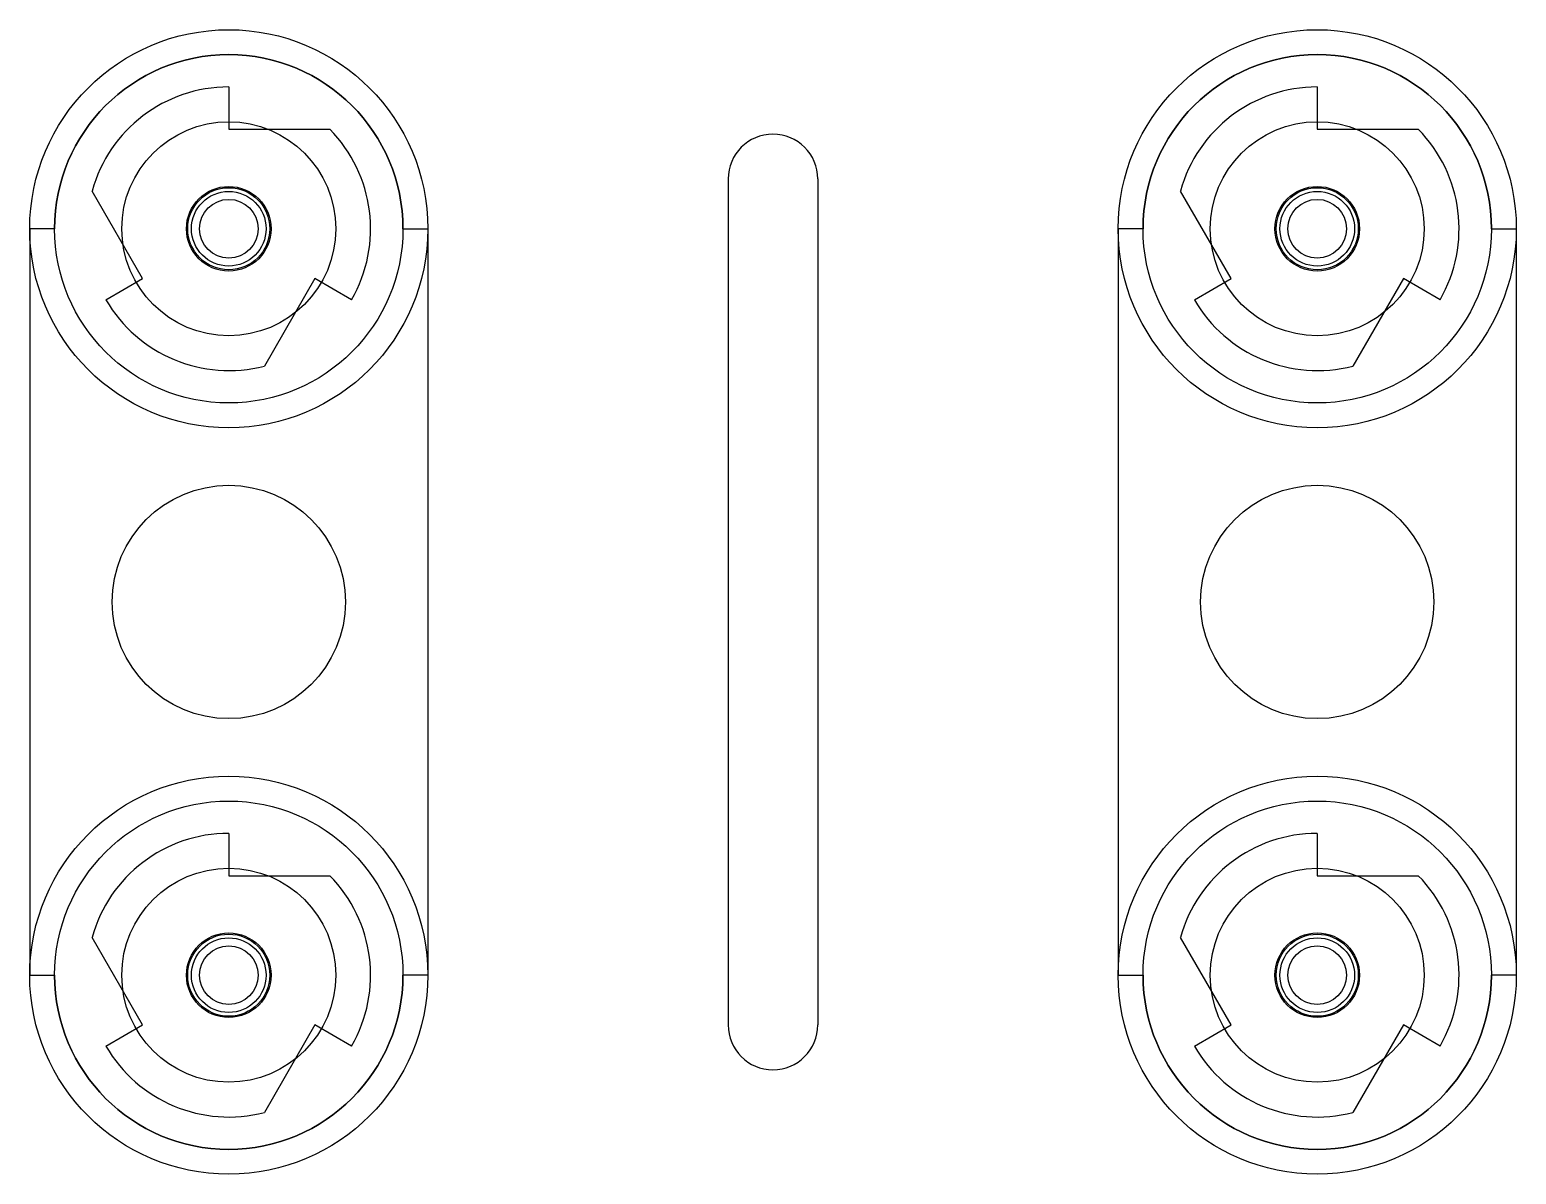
# Model space of a CAD drawing. Extents: x 4.41 to 7.4, y 34.5 to 36.8.
import ezdxf

# ---------------------------------------------------------------- set-up
doc = ezdxf.new("R2010")
doc.units = 0
doc.header["$LTSCALE"] = 5
doc.header["$MEASUREMENT"] = 0
for name, color, linetype in [('Z0_BOTCOMP', 4, 'Continuous'), ('Z0_CUT500', 4, 'Continuous'), ('Z0_PLASTICS', 37, 'Continuous'), ('Z0_RUBBER', 4, 'Continuous'), ('Z0_TOPCOMP', 6, 'Continuous')]:
    doc.layers.add(name, color=color, linetype=linetype)

msp = doc.modelspace()

# ---------------------------------------------------------------- linework, layer by layer
at = {"layer": 'Z0_BOTCOMP', "color": 4, "linetype": 'Continuous', "lineweight": 25}
for p, q in [((4.8125, 36.6814), (4.8125, 36.5964)), ((7, 36.6814), (7, 36.5964)), ((4.8125, 36.5964), (5.0155, 36.5964)), ((7, 36.5964), (7.203, 36.5964)), ((4.6393, 36.2964), (4.5378, 36.4722)), ((6.8268, 36.2964), (6.7253, 36.4722)), ((4.5657, 36.2539), (4.6393, 36.2964)), ((4.9857, 36.2964), (4.8842, 36.1205)), ((5.0593, 36.2539), (4.9857, 36.2964)), ((6.7532, 36.2539), (6.8268, 36.2964)), ((7.1732, 36.2964), (7.0717, 36.1205)), ((7.2468, 36.2539), (7.1732, 36.2964)), ((4.8125, 35.1814), (4.8125, 35.0964)), ((7, 35.1814), (7, 35.0964)), ((4.8125, 35.0964), (5.0155, 35.0964)), ((7, 35.0964), (7.203, 35.0964)), ((4.6393, 34.7964), (4.5378, 34.9722)), ((6.8268, 34.7964), (6.7253, 34.9722)), ((4.5657, 34.7539), (4.6393, 34.7964)), ((4.9857, 34.7964), (4.8842, 34.6205)), ((5.0593, 34.7539), (4.9857, 34.7964)), ((6.7532, 34.7539), (6.8268, 34.7964)), ((7.1732, 34.7964), (7.0717, 34.6205)), ((7.2468, 34.7539), (7.1732, 34.7964))]:
    msp.add_line(p, q, dxfattribs=at)
for centre, radius in [((4.8125, 36.3964), 0.085), ((7, 36.3964), 0.085), ((4.8125, 36.3964), 0.059), ((7, 36.3964), 0.059), ((4.8125, 34.8964), 0.085), ((4.8125, 34.8964), 0.059), ((7, 34.8964), 0.085), ((7, 34.8964), 0.059)]:
    msp.add_circle(centre, radius, dxfattribs=at)
for centre, start, end in [((4.8125, 36.3964), 90, 164.5679), ((7, 36.3964), 90, 164.5679), ((4.8125, 36.3964), -30, 44.5679), ((7, 36.3964), -30, 44.5679), ((4.8125, 36.3964), -150, -75.4321), ((7, 36.3964), -150, -75.4321), ((4.8125, 34.8964), 90, 164.5679), ((7, 34.8964), 90, 164.5679), ((4.8125, 34.8964), -30, 44.5679), ((7, 34.8964), -30, 44.5679), ((4.8125, 34.8964), -150, -75.4321), ((7, 34.8964), -150, -75.4321)]:
    msp.add_arc(centre, 0.285, start, end, dxfattribs=at)
at = {"layer": 'Z0_CUT500', "color": 5, "linetype": 'Continuous', "lineweight": 25}
for p, q in [((5.8163, 36.4964), (5.8163, 34.7964)), ((5.9962, 36.4964), (5.9962, 34.7964))]:
    msp.add_line(p, q, dxfattribs=at)
for centre, radius in [((4.8125, 36.3964), 0.0825), ((7, 36.3964), 0.0825), ((4.8125, 35.6464), 0.2344), ((7, 35.6464), 0.2344), ((4.8125, 34.8964), 0.0825), ((7, 34.8964), 0.0825)]:
    msp.add_circle(centre, radius, dxfattribs=at)
for centre, start, end in [((5.9062, 36.4964), 0, 180), ((5.9062, 34.7964), 180, 0)]:
    msp.add_arc(centre, 0.09, start, end, dxfattribs=at)
at = {"layer": 'Z0_PLASTICS', "color": 37, "linetype": 'Continuous', "lineweight": 25}
for p, q in [((4.4625, 36.3964), (4.4125, 36.3964)), ((4.4125, 36.3964), (4.4125, 34.8964)), ((5.1625, 36.3964), (5.2125, 36.3964)), ((5.2125, 36.3964), (5.2125, 34.8964)), ((6.65, 36.3964), (6.6, 36.3964)), ((6.6, 36.3964), (6.6, 34.8964)), ((7.35, 36.3964), (7.4, 36.3964)), ((7.4, 36.3964), (7.4, 34.8964)), ((4.4125, 34.8964), (4.4625, 34.8964)), ((5.2125, 34.8964), (5.1625, 34.8964)), ((6.6, 34.8964), (6.65, 34.8964)), ((7.4, 34.8964), (7.35, 34.8964))]:
    msp.add_line(p, q, dxfattribs=at)
for centre in [(4.8125, 36.3964), (7, 36.3964), (4.8125, 34.8964), (7, 34.8964)]:
    msp.add_circle(centre, 0.075, dxfattribs=at)
for centre, start, end in [((4.8125, 36.3964), 0, 180), ((7, 36.3964), 0, 180), ((4.8125, 34.8964), 180, 0), ((7, 34.8964), 180, 0)]:
    msp.add_arc(centre, 0.35, start, end, dxfattribs=at)
at = {"layer": 'Z0_RUBBER', "color": 2, "linetype": 'Continuous', "lineweight": 25}
for centre, radius in [((4.8125, 36.3964), 0.4), ((7, 36.3964), 0.4), ((4.8125, 36.3964), 0.215), ((7, 36.3964), 0.215), ((4.8125, 34.8964), 0.4), ((7, 34.8964), 0.4), ((4.8125, 34.8964), 0.215), ((7, 34.8964), 0.215)]:
    msp.add_circle(centre, radius, dxfattribs=at)
at = {"layer": 'Z0_TOPCOMP', "color": 6, "linetype": 'Continuous', "lineweight": 25}
for centre in [(4.8125, 36.3964), (7, 36.3964), (4.8125, 34.8964), (7, 34.8964)]:
    msp.add_circle(centre, 0.35, dxfattribs=at)

doc.saveas('drawing.dxf')
